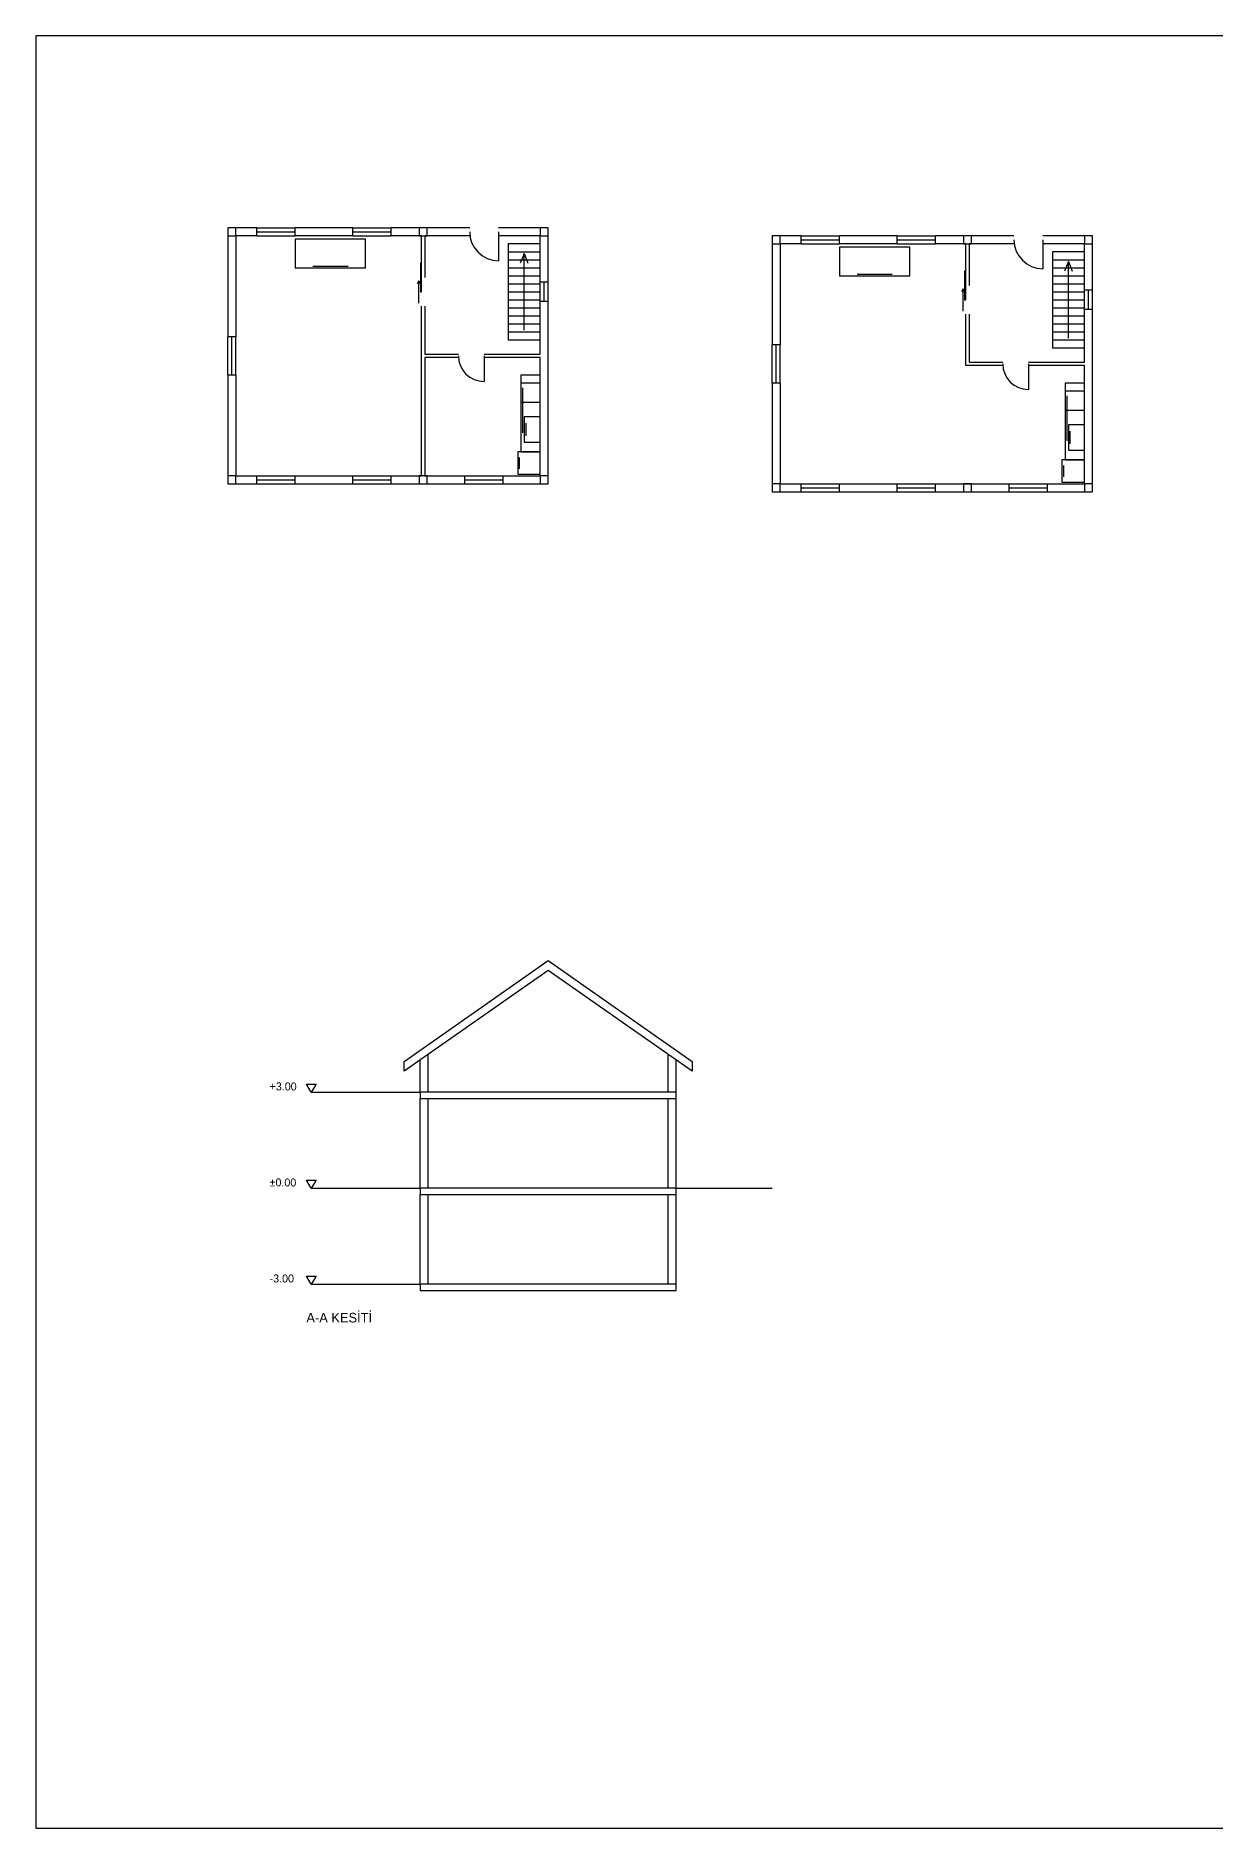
# Model space of a CAD drawing. Header units: centimetres. Extents: x -90000 to 11000, y 0 to 80400.
# Drawn here: x 0 to 3683, y 0 to 5600 of the extents above; entities that cross this region are included whole.
import ezdxf

# ---------------------------------------------------------------- set-up
doc = ezdxf.new("R2010")
doc.units = ezdxf.units.CM
doc.header["$LTSCALE"] = 20
for name, color, linetype in [('A_Cerceve', 7, 'Continuous'), ('A_Kapi', 2, 'Continuous'), ('A_Mobilya', 8, 'Continuous'), ('A_Pencere', 4, 'Continuous'), ('A_Yazi', 7, 'Continuous'), ('AR_w_sld', 7, 'Continuous'), ('K_Cati', 6, 'Continuous'), ('K_Kesit', 7, 'Continuous'), ('K_Kot', 1, 'Continuous'), ('K_Zemin', 7, 'Continuous'), ('S-BETON', 5, 'Continuous')]:
    doc.layers.add(name, color=color, linetype=linetype)

# ---------------------------------------------------------------- blocks, each defined once
blk = doc.blocks.new('KAPI_SURME_90')
for p, q in [((-35, 14), (35, 14)), ((35, 14), (25, 19)), ((35, 14), (25, 9))]:
    blk.add_line(p, q)
blk.add_lwpolyline([(0, 5), (90, 5), (90, 9), (0, 9)], close=True)
blk = doc.blocks.new('KAPI_80')
blk.add_line((-40, 0), (-40, 80))
blk.add_arc((-40, 0), 80, 0, 90)
blk = doc.blocks.new('KAPI_90')
blk.add_line((-45, 0), (-45, 90))
blk.add_arc((-45, 0), 90, 0, 90)
blk = doc.blocks.new('PENCERE_120')
for p, q in [((-60, 12.5), (60, 12.5)), ((-60, -12.5), (-60, 12.5)), ((-60, 0), (60, 0)), ((60, -12.5), (60, 12.5)), ((-60, -12.5), (60, -12.5))]:
    blk.add_line(p, q)
blk = doc.blocks.new('PENCERE_60')
for p, q in [((-30, 12.5), (30, 12.5)), ((-30, -12.5), (-30, 12.5)), ((-30, 0), (30, 0)), ((30, -12.5), (30, 12.5)), ((-30, -12.5), (30, -12.5))]:
    blk.add_line(p, q)
blk = doc.blocks.new('KANEPE_3LU')
blk.add_line((-55, -40), (55, -40))
blk.add_lwpolyline([(-110, -45), (110, -45), (110, 45), (-110, 45)], close=True)
blk = doc.blocks.new('BUZDOLABI')
blk.add_line((-17.5, -30), (17.5, -30))
blk.add_lwpolyline([(-35, -35), (35, -35), (35, 35), (-35, 35)], close=True)
blk = doc.blocks.new('TEZGAH')
blk.add_line((-60, -25), (60, -25))
blk.add_lwpolyline([(-120, -30), (120, -30), (120, 30), (-120, 30)], close=True)
blk = doc.blocks.new('EVIYE')
blk.add_line((-20, -20), (20, -20))
blk.add_lwpolyline([(-40, -25), (40, -25), (40, 25), (-40, 25)], close=True)
blk = doc.blocks.new('OCAK')
blk.add_line((-15, -25), (15, -25))
blk.add_lwpolyline([(-30, -30), (30, -30), (30, 30), (-30, 30)], close=True)
blk = doc.blocks.new('MERDIVEN')
for p, q in [((-50, 125), (50, 125)), ((0, 120), (-12, 90)), ((0, -120), (0, 120)), ((0, 120), (12, 90)), ((-50, 100), (50, 100)), ((-50, 75), (50, 75)), ((-50, 50), (50, 50)), ((-50, 25), (50, 25)), ((-50, 0), (50, 0)), ((-50, -25), (50, -25)), ((-50, -50), (50, -50)), ((-50, -75), (50, -75)), ((-50, -100), (50, -100)), ((-50, -125), (50, -125))]:
    blk.add_line(p, q)
blk.add_lwpolyline([(-50, -150), (50, -150), (50, 150), (-50, 150)], close=True)

msp = doc.modelspace()

# ---------------------------------------------------------------- linework, layer by layer
at = {"layer": 'A_Cerceve'}
msp.add_lwpolyline([(0, 0), (11000, 0), (11000, 5600), (0, 5600)], close=True, dxfattribs=at)
at = {"layer": 'AR_w_sld'}
for points in [[(690, 5000), (600, 5000)], [(600, 5000), (600, 4660)], [(990, 5000), (810, 5000)], [(1355, 5000), (1110, 5000)], [(1600, 5000), (1445, 5000)], [(1600, 4830), (1600, 5000)], [(690, 4975), (625, 4975)], [(625, 4975), (625, 4660)], [(990, 4975), (810, 4975)], [(1205, 4975), (1110, 4975)], [(1205, 4845), (1205, 4975)], [(1355, 4975), (1215, 4975)], [(1215, 4975), (1215, 4845)], [(1575, 4975), (1445, 4975)], [(1575, 4830), (1575, 4975)], [(2390, 4975), (2300, 4975)], [(2300, 4975), (2300, 4635)], [(2390, 4950), (2325, 4950)], [(2325, 4950), (2325, 4635)], [(2690, 4975), (2510, 4975)], [(2690, 4950), (2510, 4950)], [(3055, 4975), (2810, 4975)], [(2905, 4950), (2810, 4950)], [(2905, 4820), (2905, 4950)], [(3055, 4950), (2915, 4950)], [(2915, 4950), (2915, 4820)], [(3300, 4975), (3145, 4975)], [(3275, 4950), (3145, 4950)], [(3275, 4805), (3275, 4950)], [(3300, 4805), (3300, 4975)], [(1575, 4605), (1575, 4770)], [(1600, 4200), (1600, 4770)], [(1205, 4225), (1205, 4755)], [(1215, 4755), (1215, 4605)], [(2905, 4570), (2905, 4730)], [(2915, 4730), (2915, 4580)], [(3275, 4580), (3275, 4745)], [(3300, 4175), (3300, 4745)], [(1215, 4605), (1320, 4605)], [(1320, 4595), (1215, 4595)], [(1215, 4595), (1215, 4225)], [(1400, 4605), (1575, 4605)], [(1575, 4595), (1400, 4595)], [(1575, 4225), (1575, 4595)], [(600, 4540), (600, 4200)], [(625, 4540), (625, 4225)], [(3020, 4570), (2905, 4570)], [(2915, 4580), (3020, 4580)], [(3100, 4580), (3275, 4580)], [(3275, 4570), (3100, 4570)], [(3275, 4200), (3275, 4570)], [(2300, 4515), (2300, 4175)], [(2325, 4515), (2325, 4200)], [(600, 4200), (690, 4200)], [(625, 4225), (690, 4225)], [(810, 4225), (990, 4225)], [(810, 4200), (990, 4200)], [(1110, 4225), (1205, 4225)], [(1110, 4200), (1340, 4200)], [(1215, 4225), (1340, 4225)], [(1460, 4225), (1575, 4225)], [(1460, 4200), (1600, 4200)], [(2325, 4200), (2390, 4200)], [(2510, 4200), (2690, 4200)], [(2810, 4200), (3040, 4200)], [(3160, 4200), (3275, 4200)], [(2300, 4175), (2390, 4175)], [(2510, 4175), (2690, 4175)], [(2810, 4175), (3040, 4175)], [(3160, 4175), (3300, 4175)]]:
    msp.add_lwpolyline(points, dxfattribs=at)
at = {"layer": 'K_Cati'}
msp.add_lwpolyline([(1150, 2395.5), (1600, 2710.6), (2050, 2395.5), (2050, 2365), (1600, 2680.1), (1150, 2365)], close=True, dxfattribs=at)
at = {"layer": 'K_Kesit'}
for p, q in [((1225, 2300), (1225, 2417.5)), ((1975, 2300), (1975, 2417.5)), ((1200, 2300), (1200, 2400)), ((2000, 2300), (2000, 2400)), ((1200, 2000), (1200, 2280)), ((1225, 2000), (1225, 2280)), ((1975, 2000), (1975, 2280)), ((2000, 2000), (2000, 2280)), ((1200, 1700), (1200, 1980)), ((1225, 1700), (1225, 1980)), ((1975, 1700), (1975, 1980)), ((2000, 1700), (2000, 1980))]:
    msp.add_line(p, q, dxfattribs=at)
for points in [[(1200, 2280), (2000, 2280), (2000, 2300), (1200, 2300)], [(1200, 1980), (2000, 1980), (2000, 2000), (1200, 2000)], [(1200, 1680), (2000, 1680), (2000, 1700), (1200, 1700)]]:
    msp.add_lwpolyline(points, close=True, dxfattribs=at)
at = {"layer": 'K_Kot'}
for p, q in [((860, 2300), (1200, 2300)), ((860, 2000), (900, 2000)), ((860, 1700), (1200, 1700))]:
    msp.add_line(p, q, dxfattribs=at)
for points in [[(845, 2325), (875, 2325), (860, 2300)], [(845, 2025), (875, 2025), (860, 2000)], [(845, 1725), (875, 1725), (860, 1700)]]:
    msp.add_lwpolyline(points, close=True, dxfattribs=at)
at = {"layer": 'K_Zemin'}
for p, q in [((900, 2000), (1200, 2000)), ((2000, 2000), (2300, 2000))]:
    msp.add_line(p, q, dxfattribs=at)
at = {"layer": 'S-BETON'}
for points in [[(600, 4975), (625, 4975), (625, 5000), (600, 5000)], [(1197.5, 4975), (1222.5, 4975), (1222.5, 5000), (1197.5, 5000)], [(1575, 4975), (1600, 4975), (1600, 5000), (1575, 5000)], [(2300, 4950), (2325, 4950), (2325, 4975), (2300, 4975)], [(2897.5, 4950), (2922.5, 4950), (2922.5, 4975), (2897.5, 4975)], [(3275, 4950), (3300, 4950), (3300, 4975), (3275, 4975)], [(600, 4200), (625, 4200), (625, 4225), (600, 4225)], [(1197.5, 4200), (1222.5, 4200), (1222.5, 4225), (1197.5, 4225)], [(1575, 4200), (1600, 4200), (1600, 4225), (1575, 4225)], [(2300, 4175), (2325, 4175), (2325, 4200), (2300, 4200)], [(2897.5, 4175), (2922.5, 4175), (2922.5, 4200), (2897.5, 4200)], [(3275, 4175), (3300, 4175), (3300, 4200), (3275, 4200)]]:
    msp.add_lwpolyline(points, close=True, dxfattribs=at)

# ---------------------------------------------------------------- block references
at = {"layer": 'A_Kapi'}
for name, p, rotation in [('KAPI_90', (1400, 4987.5), 180), ('KAPI_90', (3100, 4962.5), 180), ('KAPI_SURME_90', (1210, 4800), 90), ('KAPI_SURME_90', (2910, 4775), 90), ('KAPI_80', (1360, 4600), 180), ('KAPI_80', (3060, 4575), 180)]:
    msp.add_blockref(name, p, dxfattribs=dict(at, rotation=rotation))
at = {"layer": 'A_Mobilya'}
for name, p in [('KANEPE_3LU', (920, 4920)), ('MERDIVEN', (1525, 4800)), ('KANEPE_3LU', (2620, 4895)), ('MERDIVEN', (3225, 4775))]:
    msp.add_blockref(name, p, dxfattribs=at)
at = {"layer": 'A_Mobilya', "rotation": 270}
for name, p in [('TEZGAH', (1545, 4420)), ('OCAK', (1545, 4485)), ('TEZGAH', (3245, 4395)), ('OCAK', (3245, 4460)), ('EVIYE', (1550, 4370)), ('EVIYE', (3250, 4345)), ('BUZDOLABI', (1540, 4265)), ('BUZDOLABI', (3240, 4240))]:
    msp.add_blockref(name, p, dxfattribs=at)
at = {"layer": 'A_Pencere'}
for p in [(750, 4987.5), (1050, 4987.5), (2450, 4962.5), (2750, 4962.5), (750, 4212.5), (1050, 4212.5), (1400, 4212.5), (2450, 4187.5), (2750, 4187.5), (3100, 4187.5)]:
    msp.add_blockref('PENCERE_120', p, dxfattribs=at)
at = {"layer": 'A_Pencere', "rotation": 90}
for name, p in [('PENCERE_60', (1587.5, 4800)), ('PENCERE_60', (3287.5, 4775)), ('PENCERE_120', (612.5, 4600)), ('PENCERE_120', (2312.5, 4575))]:
    msp.add_blockref(name, p, dxfattribs=at)

# ---------------------------------------------------------------- texts
at = {"layer": 'A_Yazi'}
for s, height, p in [('+3.00', 25, (730, 2305)), ('±0.00', 25, (730, 2005)), ('-3.00', 25, (730, 1705)), ('A-A KESİTİ', 30, (845, 1580))]:
    msp.add_text(s, height=height, dxfattribs=at).set_placement(p)

doc.saveas('drawing.dxf')
